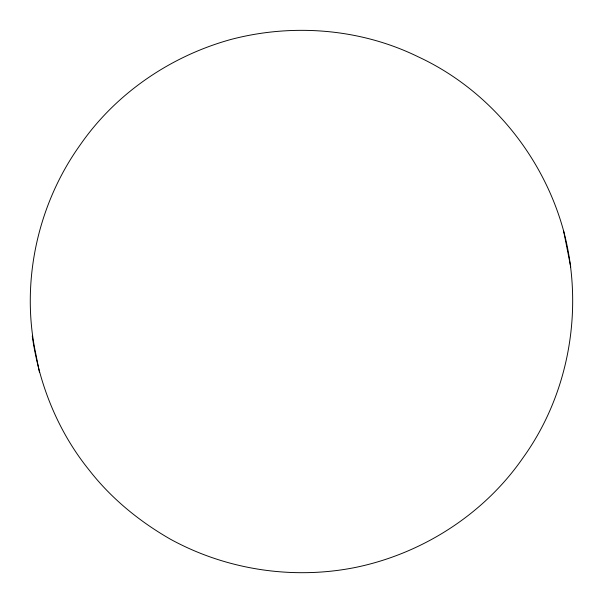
<?xml version="1.0" encoding="UTF-8"?>
<svg xmlns="http://www.w3.org/2000/svg" width="603" height="603" viewBox="0 0 603 603"><rect width="100%" height="100%" fill="white"/><g stroke="black" fill="none" stroke-linecap="round" stroke-linejoin="round"><path stroke-width="0.9" d="M32.261 336.022C39.12 384.691 58.22 431.884 89.252 470.189C111.186 498.402 139.316 521.346 170.234 539.097C226.05 569.752 292.334 579.913 354.783 567.574C421.904 553.931 483.802 514.472 522.869 457.994C569.571 393.329 584.103 307.809 563.601 230.911C543.069 155.582 489.176 89.711 418.143 56.788C360.549 28.56 292.832 23.185 230.994 39.444C170.649 56.064 115.821 93.359 80.131 145.006C37.537 204.492 20.525 282.174 35.781 353.855M563.601 230.911L567.137 248.82M567.219 249.145L570.74 266.978M35.863 354.18L39.399 372.089"/></g></svg>
